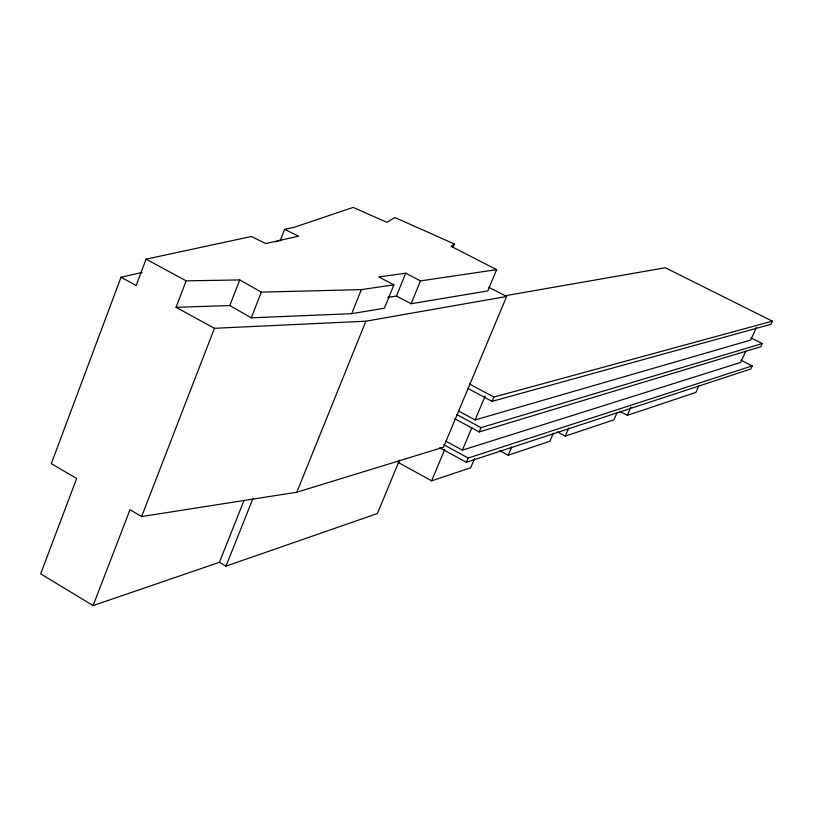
<?xml version="1.0" encoding="UTF-8"?>
<svg xmlns="http://www.w3.org/2000/svg" width="813" height="813" viewBox="0 0 813 813"><rect width="100%" height="100%" fill="white"/><g stroke="black" fill="none" stroke-linecap="round" stroke-linejoin="round"><path stroke-width="1.22" d="M142.041 272.477L121.025 277.233L51.31 463.664L76.646 478.501L40.65 573.836L93.088 605.594L219.408 562.301L225.973 566.143L377.405 513.521L399.518 460.148M280.079 240.933L284.601 229.347L298.554 236.177L265.749 243.575L251.38 236.492L146.096 259.164L136.178 285.526L121.025 277.233M176.055 307.324L186.157 280.851L239.733 279.926L261.319 292.131L361.368 289.611L393.878 284.814L384.397 308.208L351.704 313.676L251.278 317.822L229.805 305.546L176.055 307.324L214.439 328.31L365.87 321.206L506.631 296.471L443.512 447.211L296.806 492.221L141.635 516.55L129.999 509.741L93.088 605.594M141.635 516.55L214.439 328.31M229.805 305.546L239.733 279.926M251.278 317.822L261.319 292.131M219.408 562.301L244.063 500.351M225.973 566.143L253.046 498.308M351.704 313.676L361.368 289.611M296.806 492.221L365.87 321.206M396.439 296.023L405.707 273.209L420.463 280.892L496.631 269.652L487.77 290.932L411.134 303.737L396.439 296.023L387.842 297.385M411.134 303.737L420.463 280.892M452.851 247.457L454.284 243.951L394.874 217.518L386.897 222.315L353.167 207.406L294.347 227.244L284.601 229.347M398.126 462.363L431.612 480.849L444.711 449.579M445.788 441.113L462.384 450.148L471.875 427.597M458.41 410.961L475.097 419.945L485.137 396.104M466.377 462.302L468.176 458.044L752.208 365.88L750.795 369.011L466.377 462.302L439.752 447.76M479.192 431.947L481.011 427.648L762.248 343.564L760.836 346.714L479.192 431.947L454.65 418.685M492.099 401.368L493.928 397.049L772.35 321.145L770.927 324.306L492.099 401.368L467.617 388.299M474.599 458.593L470.717 467.76L431.612 480.849M499.507 450.534L508.176 455.219L511.662 447.059M553.348 433.217L549.883 441.266L508.176 455.219M557.403 431.947L565.238 436.124L568.765 427.973M616.925 412.994L613.937 419.833L565.238 436.124M619.506 411.226L627.351 415.341L630.898 407.252M698.946 385.575L695.908 392.405L627.351 415.341M745.755 351.145L740.673 362.446L462.384 450.148M756.334 327.568L750.724 340.068L475.097 419.945M454.284 243.951L451.063 246.298L496.631 269.652M275.424 241.857L281.369 239.794M504.467 295.861L665.308 267.751L772.35 321.145M405.707 273.209L378.828 276.938L393.878 284.814M750.907 337.862L762.248 343.564M740.907 360.149L752.208 365.88M488.887 287.314L506.631 296.471M469.426 383.98L493.928 397.049M456.449 414.406L481.011 427.648M146.096 259.164L186.157 280.851M443.756 444.721L468.176 458.044"/></g></svg>
